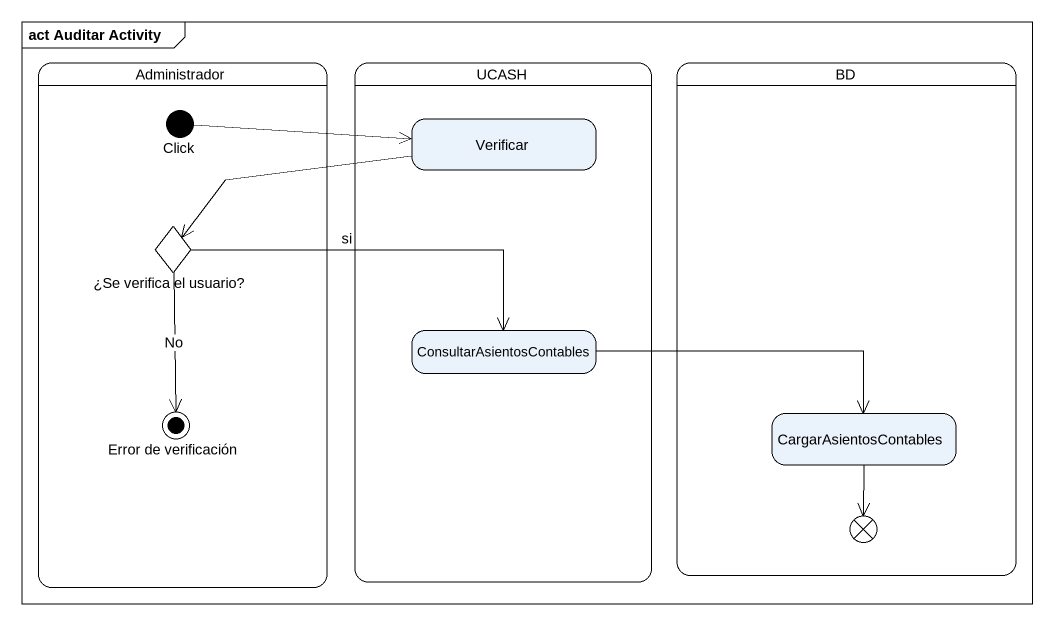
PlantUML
@startuml
mainframe act Auditar Activity
hide empty description
state Administrador {
  state Click <<start>>
  state "¿Se verifica el usuario?" as Se_verifica_el_usuario <<choice>>
  state "Error de verificación" as Error_de_verificación <<end>>
}
state UCASH {
  state Verificar
  state ConsultarAsientosContables
}
state BD {
  state CargarAsientosContables
  state flowfinal1 <<end>>
}
Click -right-> Verificar
Verificar -left-> Se_verifica_el_usuario
Se_verifica_el_usuario -right-> ConsultarAsientosContables : si
Se_verifica_el_usuario --> Error_de_verificación : No
ConsultarAsientosContables -right-> CargarAsientosContables
CargarAsientosContables --> flowfinal1
@enduml
